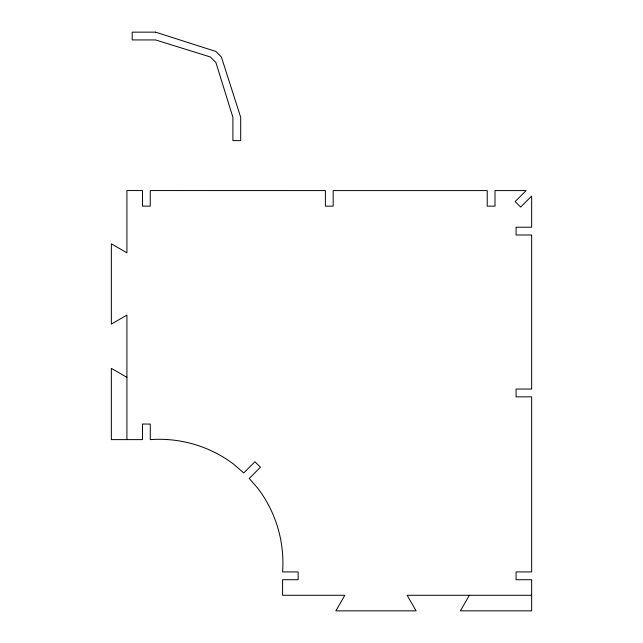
<?xml version="1.0" encoding="UTF-8"?>
<svg xmlns="http://www.w3.org/2000/svg" width="643" height="643" viewBox="0 0 643 643"><rect width="100%" height="100%" fill="white"/><g stroke="black" fill="none" stroke-linecap="round" stroke-linejoin="round"><path stroke-width="0.96" d="M469.382 595.281L460.396 610.85L531.648 610.85L531.648 579.721L516.08 579.721L516.08 571.932L531.648 571.932L531.648 396.844L516.08 396.844L516.08 389.055L531.648 389.055L531.648 235.008L516.08 235.008L516.08 227.22L531.648 227.22L531.648 196.091L520.637 207.094L515.131 201.597L526.143 190.585L495.006 190.585L495.006 206.154L487.225 206.154L487.225 190.585L333.17 190.585L333.17 206.154L325.39 206.154L325.39 190.585L150.269 190.561L150.269 206.122L142.489 206.122L142.489 190.561L126.92 190.561L126.92 252.82L111.352 243.834L111.352 324.072L126.92 315.086L126.92 439.619M531.648 595.281L407.115 595.281L416.101 610.85L335.863 610.85L344.849 595.281L282.582 595.281L282.582 579.721L298.151 579.721L298.151 571.932L282.582 571.932A123.649 123.649 0 0 0 258.269 488.865L249.251 478.456L260.455 467.252L254.949 461.746L243.745 472.951L233.337 463.941A123.649 123.649 0 0 0 150.269 439.619L150.269 424.05L142.489 424.05L142.489 439.619L111.352 439.619L111.352 368.367L126.92 377.353M155.566 32.15L132.209 32.15L132.209 39.93L155.566 39.93L210.374 56.97L215.871 62.475L232.911 117.283L232.911 140.632L240.691 140.632L240.691 117.283L221.377 56.97L215.871 51.464L155.566 32.15"/></g></svg>
